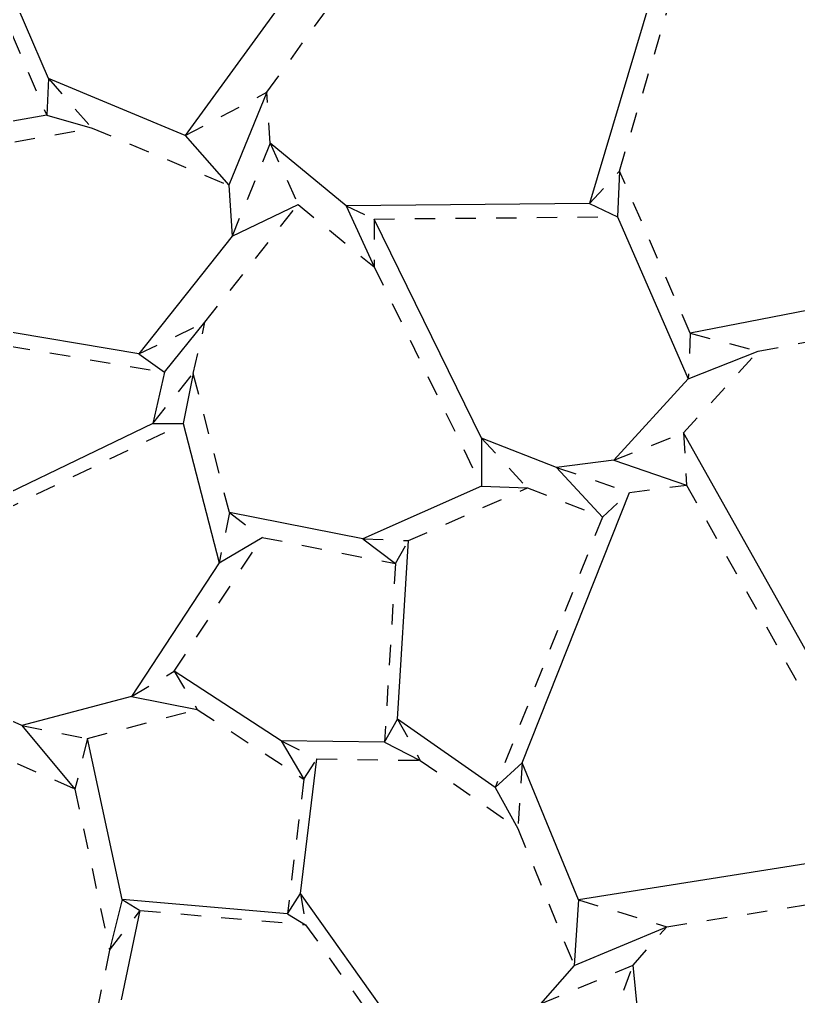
# Model space of a CAD drawing. Extents: x -8 to 221, y -288 to -9.
# Drawn here: x 135.7 to 176.2, y -153.1 to -102.3 of the extents above; entities that cross this region are included whole.
import ezdxf

# ---------------------------------------------------------------- set-up
doc = ezdxf.new("R2010")
doc.units = 0
for name, pattern in [('AI-LINETYPE-109', [2.116667, 1.058333, -1.058333]), ('AI-LINETYPE-110', [2.116667, 1.058333, -1.058333]), ('AI-LINETYPE-111', [2.116667, 1.058333, -1.058333]), ('AI-LINETYPE-112', [2.116667, 1.058333, -1.058333]), ('AI-LINETYPE-113', [2.116667, 1.058333, -1.058333]), ('AI-LINETYPE-123', [2.116667, 1.058333, -1.058333]), ('AI-LINETYPE-129', [2.116667, 1.058333, -1.058333]), ('AI-LINETYPE-130', [2.116667, 1.058333, -1.058333]), ('AI-LINETYPE-131', [2.116667, 1.058333, -1.058333]), ('AI-LINETYPE-132', [2.116667, 1.058333, -1.058333]), ('AI-LINETYPE-133', [2.116667, 1.058333, -1.058333]), ('AI-LINETYPE-134', [2.116667, 1.058333, -1.058333]), ('AI-LINETYPE-135', [2.116667, 1.058333, -1.058333]), ('AI-LINETYPE-136', [2.116667, 1.058333, -1.058333]), ('AI-LINETYPE-141', [2.116667, 1.058333, -1.058333]), ('AI-LINETYPE-142', [2.116667, 1.058333, -1.058333]), ('AI-LINETYPE-165', [2.116667, 1.058333, -1.058333]), ('AI-LINETYPE-166', [2.116667, 1.058333, -1.058333]), ('AI-LINETYPE-167', [2.116667, 1.058333, -1.058333]), ('AI-LINETYPE-168', [2.116667, 1.058333, -1.058333]), ('AI-LINETYPE-169', [2.116667, 1.058333, -1.058333]), ('AI-LINETYPE-170', [2.116667, 1.058333, -1.058333]), ('AI-LINETYPE-171', [2.116667, 1.058333, -1.058333]), ('AI-LINETYPE-172', [2.116667, 1.058333, -1.058333]), ('AI-LINETYPE-173', [2.116667, 1.058333, -1.058333]), ('AI-LINETYPE-183', [2.116667, 1.058333, -1.058333]), ('AI-LINETYPE-184', [2.116667, 1.058333, -1.058333]), ('AI-LINETYPE-215', [2.116667, 1.058333, -1.058333]), ('AI-LINETYPE-217', [2.116667, 1.058333, -1.058333]), ('AI-LINETYPE-368', [2.116667, 1.058333, -1.058333]), ('AI-LINETYPE-369', [2.116667, 1.058333, -1.058333]), ('AI-LINETYPE-399', [2.116667, 1.058333, -1.058333]), ('AI-LINETYPE-400', [2.116667, 1.058333, -1.058333]), ('AI-LINETYPE-401', [2.116667, 1.058333, -1.058333]), ('AI-LINETYPE-402', [2.116667, 1.058333, -1.058333]), ('AI-LINETYPE-405', [2.116667, 1.058333, -1.058333]), ('AI-LINETYPE-411', [2.116667, 1.058333, -1.058333]), ('AI-LINETYPE-412', [2.116667, 1.058333, -1.058333]), ('AI-LINETYPE-429', [2.116667, 1.058333, -1.058333]), ('AI-LINETYPE-432', [2.116667, 1.058333, -1.058333]), ('AI-LINETYPE-433', [2.116667, 1.058333, -1.058333]), ('AI-LINETYPE-434', [2.116667, 1.058333, -1.058333]), ('AI-LINETYPE-435', [2.116667, 1.058333, -1.058333]), ('AI-LINETYPE-44', [2.116667, 1.058333, -1.058333]), ('AI-LINETYPE-444', [2.116667, 1.058333, -1.058333]), ('AI-LINETYPE-445', [2.116667, 1.058333, -1.058333]), ('AI-LINETYPE-446', [2.116667, 1.058333, -1.058333]), ('AI-LINETYPE-454', [2.116667, 1.058333, -1.058333]), ('AI-LINETYPE-455', [2.116667, 1.058333, -1.058333]), ('AI-LINETYPE-466', [2.116667, 1.058333, -1.058333]), ('AI-LINETYPE-467', [2.116667, 1.058333, -1.058333]), ('AI-LINETYPE-468', [2.116667, 1.058333, -1.058333]), ('AI-LINETYPE-469', [2.116667, 1.058333, -1.058333]), ('AI-LINETYPE-470', [2.116667, 1.058333, -1.058333]), ('AI-LINETYPE-471', [2.116667, 1.058333, -1.058333]), ('AI-LINETYPE-478', [2.116667, 1.058333, -1.058333]), ('AI-LINETYPE-479', [2.116667, 1.058333, -1.058333]), ('AI-LINETYPE-497', [2.116667, 1.058333, -1.058333]), ('AI-LINETYPE-498', [2.116667, 1.058333, -1.058333]), ('AI-LINETYPE-499', [2.116667, 1.058333, -1.058333]), ('AI-LINETYPE-500', [2.116667, 1.058333, -1.058333]), ('AI-LINETYPE-502', [2.116667, 1.058333, -1.058333]), ('AI-LINETYPE-503', [2.116667, 1.058333, -1.058333]), ('AI-LINETYPE-543', [2.116667, 1.058333, -1.058333]), ('AI-LINETYPE-63', [2.116667, 1.058333, -1.058333]), ('AI-LINETYPE-64', [2.116667, 1.058333, -1.058333]), ('AI-LINETYPE-67', [2.116667, 1.058333, -1.058333]), ('AI-LINETYPE-68', [2.116667, 1.058333, -1.058333]), ('AI-LINETYPE-74', [2.116667, 1.058333, -1.058333]), ('AI-LINETYPE-75', [2.116667, 1.058333, -1.058333]), ('AI-LINETYPE-95', [2.116667, 1.058333, -1.058333]), ('AI-LINETYPE-97', [2.116667, 1.058333, -1.058333])]:
    doc.linetypes.add(name, pattern=pattern)
doc.layers.add('MOUNTAINLINE', color=7, linetype='CONTINUOUS')
doc.layers.add('VALLEYLINE', color=7, linetype='CONTINUOUS')

# ---------------------------------------------------------------- blocks, each defined once
blk = doc.blocks.new('BLOCK_39')
at = {"layer": 'VALLEYLINE', "color": 29}
blk.add_lwpolyline([(154.041, -94.959), (144.328, -108.32)], dxfattribs=at)
blk = doc.blocks.new('BLOCK_40')
at = {"layer": 'VALLEYLINE', "color": 29}
blk.add_lwpolyline([(144.328, -108.32), (137.216, -105.35)], dxfattribs=at)
blk = doc.blocks.new('BLOCK_41')
at = {"layer": 'VALLEYLINE', "color": 29}
blk.add_lwpolyline([(137.216, -105.35), (131.214, -91.451)], dxfattribs=at)
blk = doc.blocks.new('BLOCK_47')
at = {"layer": 'VALLEYLINE', "color": 29}
blk.add_lwpolyline([(137.127, -107.255), (131.023, -108.331)], dxfattribs=at)
blk = doc.blocks.new('BLOCK_73')
at = {"layer": 'VALLEYLINE', "color": 29}
blk.add_lwpolyline([(173.751, -83.776), (165.373, -111.85)], dxfattribs=at)
blk = doc.blocks.new('BLOCK_74')
at = {"layer": 'VALLEYLINE', "color": 29}
blk.add_lwpolyline([(165.373, -111.85), (152.71, -111.969)], dxfattribs=at)
blk = doc.blocks.new('BLOCK_75')
at = {"layer": 'VALLEYLINE', "color": 29}
blk.add_lwpolyline([(152.71, -111.969), (148.75, -108.715)], dxfattribs=at)
blk = doc.blocks.new('BLOCK_79')
at = {"layer": 'VALLEYLINE', "color": 29}
blk.add_lwpolyline([(146.596, -110.902), (146.772, -113.551)], dxfattribs=at)
blk = doc.blocks.new('BLOCK_80')
at = {"layer": 'VALLEYLINE', "color": 29}
blk.add_lwpolyline([(146.772, -113.551), (141.925, -119.683)], dxfattribs=at)
blk = doc.blocks.new('BLOCK_81')
at = {"layer": 'VALLEYLINE', "color": 29}
blk.add_lwpolyline([(141.925, -119.683), (133.875, -118.323)], dxfattribs=at)
blk = doc.blocks.new('BLOCK_85')
at = {"layer": 'VALLEYLINE', "color": 29}
blk.add_lwpolyline([(207.464, -111.434), (170.61, -118.597)], dxfattribs=at)
blk = doc.blocks.new('BLOCK_100')
at = {"layer": 'VALLEYLINE', "color": 29}
blk.add_lwpolyline([(143.257, -120.637), (142.648, -123.296)], dxfattribs=at)
blk = doc.blocks.new('BLOCK_101')
at = {"layer": 'VALLEYLINE', "color": 29}
blk.add_lwpolyline([(142.648, -123.296), (131.207, -128.816)], dxfattribs=at)
blk = doc.blocks.new('BLOCK_103')
at = {"layer": 'VALLEYLINE', "color": 29}
blk.add_lwpolyline([(166.826, -112.542), (170.509, -120.977)], dxfattribs=at)
blk = doc.blocks.new('BLOCK_104')
at = {"layer": 'VALLEYLINE', "color": 29}
blk.add_lwpolyline([(170.509, -120.977), (166.627, -125.215)], dxfattribs=at)
blk = doc.blocks.new('BLOCK_105')
at = {"layer": 'VALLEYLINE', "color": 29}
blk.add_lwpolyline([(166.627, -125.215), (163.654, -125.588)], dxfattribs=at)
blk = doc.blocks.new('BLOCK_106')
at = {"layer": 'VALLEYLINE', "color": 29}
blk.add_lwpolyline([(163.654, -125.588), (159.754, -124.072)], dxfattribs=at)
blk = doc.blocks.new('BLOCK_107')
at = {"layer": 'VALLEYLINE', "color": 29}
blk.add_lwpolyline([(159.754, -124.072), (154.162, -112.662)], dxfattribs=at)
blk = doc.blocks.new('BLOCK_112')
at = {"layer": 'VALLEYLINE', "color": 29}
blk.add_lwpolyline([(159.757, -126.566), (153.576, -129.309)], dxfattribs=at)
blk = doc.blocks.new('BLOCK_113')
at = {"layer": 'VALLEYLINE', "color": 29}
blk.add_lwpolyline([(153.576, -129.309), (146.63, -127.941)], dxfattribs=at)
blk = doc.blocks.new('BLOCK_119')
at = {"layer": 'VALLEYLINE', "color": 29}
blk.add_lwpolyline([(144.22, -123.304), (146.1, -130.552)], dxfattribs=at)
blk = doc.blocks.new('BLOCK_120')
at = {"layer": 'VALLEYLINE', "color": 29}
blk.add_lwpolyline([(146.1, -130.552), (141.53, -137.508)], dxfattribs=at)
blk = doc.blocks.new('BLOCK_121')
at = {"layer": 'VALLEYLINE', "color": 29}
blk.add_lwpolyline([(141.53, -137.508), (135.828, -139.028)], dxfattribs=at)
blk = doc.blocks.new('BLOCK_122')
at = {"layer": 'VALLEYLINE', "color": 29}
blk.add_lwpolyline([(135.828, -139.028), (132.827, -137.69)], dxfattribs=at)
blk = doc.blocks.new('BLOCK_137')
at = {"layer": 'VALLEYLINE', "color": 29}
blk.add_lwpolyline([(180.951, -142.78), (170.262, -123.785)], dxfattribs=at)
blk = doc.blocks.new('BLOCK_138')
at = {"layer": 'VALLEYLINE', "color": 29}
blk.add_lwpolyline([(154.697, -139.888), (149.317, -139.816)], dxfattribs=at)
blk = doc.blocks.new('BLOCK_139')
at = {"layer": 'VALLEYLINE', "color": 29}
blk.add_lwpolyline([(149.317, -139.816), (143.759, -136.186)], dxfattribs=at)
blk = doc.blocks.new('BLOCK_140')
at = {"layer": 'VALLEYLINE', "color": 29}
blk.add_lwpolyline([(160.456, -142.242), (155.379, -138.687)], dxfattribs=at)
blk = doc.blocks.new('BLOCK_141')
at = {"layer": 'VALLEYLINE', "color": 29}
blk.add_lwpolyline([(155.379, -138.687), (155.957, -129.396)], dxfattribs=at)
blk = doc.blocks.new('BLOCK_148')
at = {"layer": 'VALLEYLINE', "color": 29}
blk.add_lwpolyline([(181.11, -145.508), (164.794, -148.087)], dxfattribs=at)
blk = doc.blocks.new('BLOCK_149')
at = {"layer": 'VALLEYLINE', "color": 29}
blk.add_lwpolyline([(164.794, -148.087), (161.866, -140.958)], dxfattribs=at)
blk = doc.blocks.new('BLOCK_150')
at = {"layer": 'VALLEYLINE', "color": 29}
blk.add_lwpolyline([(161.866, -140.958), (167.449, -126.886)], dxfattribs=at)
blk = doc.blocks.new('BLOCK_162')
at = {"layer": 'VALLEYLINE', "color": 29}
blk.add_lwpolyline([(149.649, -148.818), (141.045, -148.08)], dxfattribs=at)
blk = doc.blocks.new('BLOCK_163')
at = {"layer": 'VALLEYLINE', "color": 29}
blk.add_lwpolyline([(141.045, -148.08), (139.247, -139.699)], dxfattribs=at)
blk = doc.blocks.new('BLOCK_164')
at = {"layer": 'VALLEYLINE', "color": 29}
blk.add_lwpolyline([(164.573, -151.517), (162.823, -153.513)], dxfattribs=at)
blk = doc.blocks.new('BLOCK_166')
at = {"layer": 'VALLEYLINE', "color": 29}
blk.add_lwpolyline([(155.061, -154.423), (150.33, -147.769)], dxfattribs=at)
blk = doc.blocks.new('BLOCK_167')
at = {"layer": 'VALLEYLINE', "color": 29}
blk.add_lwpolyline([(150.33, -147.769), (151.187, -140.76)], dxfattribs=at)
blk = doc.blocks.new('BLOCK_181')
at = {"layer": 'VALLEYLINE', "color": 29}
blk.add_lwpolyline([(141.023, -153.302), (141.992, -148.648)], dxfattribs=at)
blk = doc.blocks.new('BLOCK_213')
at = {"layer": 'VALLEYLINE', "color": 29}
blk.add_lwpolyline([(168.141, -156.594), (167.642, -151.493)], dxfattribs=at)
blk = doc.blocks.new('BLOCK_365')
at = {"layer": 'VALLEYLINE', "color": 29}
blk.add_lwpolyline([(144.328, -108.32), (146.596, -110.902)], dxfattribs=at)
blk = doc.blocks.new('BLOCK_366')
at = {"layer": 'VALLEYLINE', "color": 29}
blk.add_lwpolyline([(137.216, -105.35), (137.127, -107.255)], dxfattribs=at)
blk = doc.blocks.new('BLOCK_371')
at = {"layer": 'VALLEYLINE', "color": 29}
blk.add_lwpolyline([(137.127, -107.255), (139.484, -107.932)], dxfattribs=at)
blk = doc.blocks.new('BLOCK_395')
at = {"layer": 'VALLEYLINE', "color": 29}
blk.add_lwpolyline([(165.373, -111.85), (166.826, -112.542)], dxfattribs=at)
blk = doc.blocks.new('BLOCK_396')
at = {"layer": 'VALLEYLINE', "color": 29}
blk.add_lwpolyline([(152.71, -111.969), (154.166, -115.156)], dxfattribs=at)
blk = doc.blocks.new('BLOCK_397')
at = {"layer": 'VALLEYLINE', "color": 29}
blk.add_lwpolyline([(148.575, -106.067), (146.596, -110.902)], dxfattribs=at)
blk = doc.blocks.new('BLOCK_400')
at = {"layer": 'VALLEYLINE', "color": 29}
blk.add_lwpolyline([(146.772, -113.551), (150.206, -111.902)], dxfattribs=at)
blk = doc.blocks.new('BLOCK_401')
at = {"layer": 'VALLEYLINE', "color": 29}
blk.add_lwpolyline([(141.925, -119.683), (143.257, -120.637)], dxfattribs=at)
blk = doc.blocks.new('BLOCK_406')
at = {"layer": 'VALLEYLINE', "color": 29}
blk.add_lwpolyline([(166.927, -110.163), (166.826, -112.542)], dxfattribs=at)
blk = doc.blocks.new('BLOCK_422')
at = {"layer": 'VALLEYLINE', "color": 29}
blk.add_lwpolyline([(143.257, -120.637), (145.359, -118.034)], dxfattribs=at)
blk = doc.blocks.new('BLOCK_423')
at = {"layer": 'VALLEYLINE', "color": 29}
blk.add_lwpolyline([(142.648, -123.296), (144.22, -123.304)], dxfattribs=at)
blk = doc.blocks.new('BLOCK_425')
at = {"layer": 'VALLEYLINE', "color": 29}
blk.add_lwpolyline([(170.509, -120.977), (174.145, -119.546)], dxfattribs=at)
blk = doc.blocks.new('BLOCK_426')
at = {"layer": 'VALLEYLINE', "color": 29}
blk.add_lwpolyline([(166.627, -125.215), (170.421, -126.513)], dxfattribs=at)
blk = doc.blocks.new('BLOCK_427')
at = {"layer": 'VALLEYLINE', "color": 29}
blk.add_lwpolyline([(163.654, -125.588), (166.039, -128.17)], dxfattribs=at)
blk = doc.blocks.new('BLOCK_428')
at = {"layer": 'VALLEYLINE', "color": 29}
blk.add_lwpolyline([(159.754, -124.072), (159.757, -126.566)], dxfattribs=at)
blk = doc.blocks.new('BLOCK_437')
at = {"layer": 'VALLEYLINE', "color": 29}
blk.add_lwpolyline([(159.757, -126.566), (162.138, -126.654)], dxfattribs=at)
blk = doc.blocks.new('BLOCK_438')
at = {"layer": 'VALLEYLINE', "color": 29}
blk.add_lwpolyline([(153.576, -129.309), (155.275, -130.597)], dxfattribs=at)
blk = doc.blocks.new('BLOCK_439')
at = {"layer": 'VALLEYLINE', "color": 29}
blk.add_lwpolyline([(144.75, -120.693), (144.22, -123.304)], dxfattribs=at)
blk = doc.blocks.new('BLOCK_447')
at = {"layer": 'VALLEYLINE', "color": 29}
blk.add_lwpolyline([(146.1, -130.552), (148.33, -129.229)], dxfattribs=at)
blk = doc.blocks.new('BLOCK_448')
at = {"layer": 'VALLEYLINE', "color": 29}
blk.add_lwpolyline([(141.53, -137.508), (144.949, -138.179)], dxfattribs=at)
blk = doc.blocks.new('BLOCK_449')
at = {"layer": 'VALLEYLINE', "color": 29}
blk.add_lwpolyline([(135.828, -139.028), (138.594, -142.331)], dxfattribs=at)
blk = doc.blocks.new('BLOCK_459')
at = {"layer": 'VALLEYLINE', "color": 29}
blk.add_lwpolyline([(154.697, -139.888), (155.379, -138.687)], dxfattribs=at)
blk = doc.blocks.new('BLOCK_460')
at = {"layer": 'VALLEYLINE', "color": 29}
blk.add_lwpolyline([(154.697, -139.888), (156.566, -140.833)], dxfattribs=at)
blk = doc.blocks.new('BLOCK_461')
at = {"layer": 'VALLEYLINE', "color": 29}
blk.add_lwpolyline([(149.317, -139.816), (150.506, -141.809)], dxfattribs=at)
blk = doc.blocks.new('BLOCK_462')
at = {"layer": 'VALLEYLINE', "color": 29}
blk.add_lwpolyline([(160.456, -142.242), (161.866, -140.958)], dxfattribs=at)
blk = doc.blocks.new('BLOCK_463')
at = {"layer": 'VALLEYLINE', "color": 29}
blk.add_lwpolyline([(160.456, -142.242), (161.644, -144.388)], dxfattribs=at)
blk = doc.blocks.new('BLOCK_471')
at = {"layer": 'VALLEYLINE', "color": 29}
blk.add_lwpolyline([(164.794, -148.087), (164.573, -151.517)], dxfattribs=at)
blk = doc.blocks.new('BLOCK_489')
at = {"layer": 'VALLEYLINE', "color": 29}
blk.add_lwpolyline([(149.649, -148.818), (150.33, -147.769)], dxfattribs=at)
blk = doc.blocks.new('BLOCK_490')
at = {"layer": 'VALLEYLINE', "color": 29}
blk.add_lwpolyline([(149.649, -148.818), (150.596, -149.386)], dxfattribs=at)
blk = doc.blocks.new('BLOCK_491')
at = {"layer": 'VALLEYLINE', "color": 29}
blk.add_lwpolyline([(141.045, -148.08), (140.392, -150.712)], dxfattribs=at)
blk = doc.blocks.new('BLOCK_492')
at = {"layer": 'VALLEYLINE', "color": 29}
blk.add_lwpolyline([(164.573, -151.517), (169.391, -149.497)], dxfattribs=at)
blk = doc.blocks.new('BLOCK_669')
at = {"layer": 'MOUNTAINLINE', "color": 29, "linetype": 'AI-LINETYPE-44'}
blk.add_lwpolyline([(131.125, -93.356), (137.127, -107.255)], dxfattribs=at)
blk = doc.blocks.new('BLOCK_688')
at = {"layer": 'MOUNTAINLINE', "color": 29, "linetype": 'AI-LINETYPE-63'}
blk.add_lwpolyline([(148.75, -108.715), (148.575, -106.067)], dxfattribs=at)
blk = doc.blocks.new('BLOCK_689')
at = {"layer": 'MOUNTAINLINE', "color": 29, "linetype": 'AI-LINETYPE-64'}
blk.add_lwpolyline([(148.575, -106.067), (158.287, -92.706)], dxfattribs=at)
blk = doc.blocks.new('BLOCK_692')
at = {"layer": 'MOUNTAINLINE', "color": 29, "linetype": 'AI-LINETYPE-67'}
blk.add_lwpolyline([(133.381, -109.009), (139.484, -107.932)], dxfattribs=at)
blk = doc.blocks.new('BLOCK_693')
at = {"layer": 'MOUNTAINLINE', "color": 29, "linetype": 'AI-LINETYPE-68'}
blk.add_lwpolyline([(139.484, -107.932), (146.596, -110.902)], dxfattribs=at)
blk = doc.blocks.new('BLOCK_699')
at = {"layer": 'MOUNTAINLINE', "color": 29, "linetype": 'AI-LINETYPE-74'}
blk.add_lwpolyline([(170.61, -118.597), (166.927, -110.163)], dxfattribs=at)
blk = doc.blocks.new('BLOCK_700')
at = {"layer": 'MOUNTAINLINE', "color": 29, "linetype": 'AI-LINETYPE-75'}
blk.add_lwpolyline([(166.927, -110.163), (175.305, -82.089)], dxfattribs=at)
blk = doc.blocks.new('BLOCK_720')
at = {"layer": 'MOUNTAINLINE', "color": 29, "linetype": 'AI-LINETYPE-95'}
blk.add_lwpolyline([(135.207, -119.277), (143.257, -120.637)], dxfattribs=at)
blk = doc.blocks.new('BLOCK_722')
at = {"layer": 'MOUNTAINLINE', "color": 29, "linetype": 'AI-LINETYPE-97'}
blk.add_lwpolyline([(154.162, -112.662), (166.826, -112.542)], dxfattribs=at)
blk = doc.blocks.new('BLOCK_734')
at = {"layer": 'MOUNTAINLINE', "color": 29, "linetype": 'AI-LINETYPE-109'}
blk.add_lwpolyline([(150.206, -111.902), (154.166, -115.156)], dxfattribs=at)
blk = doc.blocks.new('BLOCK_735')
at = {"layer": 'MOUNTAINLINE', "color": 29, "linetype": 'AI-LINETYPE-110'}
blk.add_lwpolyline([(154.166, -115.156), (159.757, -126.566)], dxfattribs=at)
blk = doc.blocks.new('BLOCK_736')
at = {"layer": 'MOUNTAINLINE', "color": 29, "linetype": 'AI-LINETYPE-111'}
blk.add_lwpolyline([(146.63, -127.941), (144.75, -120.693)], dxfattribs=at)
blk = doc.blocks.new('BLOCK_737')
at = {"layer": 'MOUNTAINLINE', "color": 29, "linetype": 'AI-LINETYPE-112'}
blk.add_lwpolyline([(144.75, -120.693), (145.359, -118.034)], dxfattribs=at)
blk = doc.blocks.new('BLOCK_738')
at = {"layer": 'MOUNTAINLINE', "color": 29, "linetype": 'AI-LINETYPE-113'}
blk.add_lwpolyline([(145.359, -118.034), (150.206, -111.902)], dxfattribs=at)
blk = doc.blocks.new('BLOCK_748')
at = {"layer": 'MOUNTAINLINE', "color": 29, "linetype": 'AI-LINETYPE-123'}
blk.add_lwpolyline([(132.779, -128.823), (144.22, -123.304)], dxfattribs=at)
blk = doc.blocks.new('BLOCK_754')
at = {"layer": 'MOUNTAINLINE', "color": 29, "linetype": 'AI-LINETYPE-129'}
blk.add_lwpolyline([(174.145, -119.546), (210.998, -112.383)], dxfattribs=at)
blk = doc.blocks.new('BLOCK_755')
at = {"layer": 'MOUNTAINLINE', "color": 29, "linetype": 'AI-LINETYPE-130'}
blk.add_lwpolyline([(170.262, -123.785), (174.145, -119.546)], dxfattribs=at)
blk = doc.blocks.new('BLOCK_756')
at = {"layer": 'MOUNTAINLINE', "color": 29, "linetype": 'AI-LINETYPE-131'}
blk.add_lwpolyline([(148.33, -129.229), (155.275, -130.597)], dxfattribs=at)
blk = doc.blocks.new('BLOCK_757')
at = {"layer": 'MOUNTAINLINE', "color": 29, "linetype": 'AI-LINETYPE-132'}
blk.add_lwpolyline([(155.275, -130.597), (154.697, -139.888)], dxfattribs=at)
blk = doc.blocks.new('BLOCK_758')
at = {"layer": 'MOUNTAINLINE', "color": 29, "linetype": 'AI-LINETYPE-133'}
blk.add_lwpolyline([(143.759, -136.186), (148.33, -129.229)], dxfattribs=at)
blk = doc.blocks.new('BLOCK_759')
at = {"layer": 'MOUNTAINLINE', "color": 29, "linetype": 'AI-LINETYPE-134'}
blk.add_lwpolyline([(162.138, -126.654), (166.039, -128.17)], dxfattribs=at)
blk = doc.blocks.new('BLOCK_760')
at = {"layer": 'MOUNTAINLINE', "color": 29, "linetype": 'AI-LINETYPE-135'}
blk.add_lwpolyline([(166.039, -128.17), (160.456, -142.242)], dxfattribs=at)
blk = doc.blocks.new('BLOCK_761')
at = {"layer": 'MOUNTAINLINE', "color": 29, "linetype": 'AI-LINETYPE-136'}
blk.add_lwpolyline([(155.957, -129.396), (162.138, -126.654)], dxfattribs=at)
blk = doc.blocks.new('BLOCK_766')
at = {"layer": 'MOUNTAINLINE', "color": 29, "linetype": 'AI-LINETYPE-141'}
blk.add_lwpolyline([(167.449, -126.886), (170.421, -126.513)], dxfattribs=at)
blk = doc.blocks.new('BLOCK_767')
at = {"layer": 'MOUNTAINLINE', "color": 29, "linetype": 'AI-LINETYPE-142'}
blk.add_lwpolyline([(170.421, -126.513), (181.11, -145.508)], dxfattribs=at)
blk = doc.blocks.new('BLOCK_790')
at = {"layer": 'MOUNTAINLINE', "color": 29, "linetype": 'AI-LINETYPE-165'}
blk.add_lwpolyline([(144.949, -138.179), (150.506, -141.809)], dxfattribs=at)
blk = doc.blocks.new('BLOCK_791')
at = {"layer": 'MOUNTAINLINE', "color": 29, "linetype": 'AI-LINETYPE-166'}
blk.add_lwpolyline([(150.506, -141.809), (149.649, -148.818)], dxfattribs=at)
blk = doc.blocks.new('BLOCK_792')
at = {"layer": 'MOUNTAINLINE', "color": 29, "linetype": 'AI-LINETYPE-167'}
blk.add_lwpolyline([(139.247, -139.699), (144.949, -138.179)], dxfattribs=at)
blk = doc.blocks.new('BLOCK_793')
at = {"layer": 'MOUNTAINLINE', "color": 29, "linetype": 'AI-LINETYPE-168'}
blk.add_lwpolyline([(151.187, -140.76), (156.566, -140.833)], dxfattribs=at)
blk = doc.blocks.new('BLOCK_794')
at = {"layer": 'MOUNTAINLINE', "color": 29, "linetype": 'AI-LINETYPE-169'}
blk.add_lwpolyline([(156.566, -140.833), (161.644, -144.388)], dxfattribs=at)
blk = doc.blocks.new('BLOCK_795')
at = {"layer": 'MOUNTAINLINE', "color": 29, "linetype": 'AI-LINETYPE-170'}
blk.add_lwpolyline([(161.644, -144.388), (164.573, -151.517)], dxfattribs=at)
blk = doc.blocks.new('BLOCK_796')
at = {"layer": 'MOUNTAINLINE', "color": 29, "linetype": 'AI-LINETYPE-171'}
blk.add_lwpolyline([(135.593, -140.993), (138.594, -142.331)], dxfattribs=at)
blk = doc.blocks.new('BLOCK_797')
at = {"layer": 'MOUNTAINLINE', "color": 29, "linetype": 'AI-LINETYPE-172'}
blk.add_lwpolyline([(138.594, -142.331), (140.392, -150.712)], dxfattribs=at)
blk = doc.blocks.new('BLOCK_798')
at = {"layer": 'MOUNTAINLINE', "color": 29, "linetype": 'AI-LINETYPE-173'}
blk.add_lwpolyline([(140.392, -150.712), (139.423, -155.366)], dxfattribs=at)
blk = doc.blocks.new('BLOCK_808')
at = {"layer": 'MOUNTAINLINE', "color": 29, "linetype": 'AI-LINETYPE-183'}
blk.add_lwpolyline([(150.596, -149.386), (155.328, -156.039)], dxfattribs=at)
blk = doc.blocks.new('BLOCK_809')
at = {"layer": 'MOUNTAINLINE', "color": 29, "linetype": 'AI-LINETYPE-184'}
blk.add_lwpolyline([(141.992, -148.648), (150.596, -149.386)], dxfattribs=at)
blk = doc.blocks.new('BLOCK_840')
at = {"layer": 'MOUNTAINLINE', "color": 29, "linetype": 'AI-LINETYPE-215'}
blk.add_lwpolyline([(169.391, -149.497), (185.706, -146.917)], dxfattribs=at)
blk = doc.blocks.new('BLOCK_842')
at = {"layer": 'MOUNTAINLINE', "color": 29, "linetype": 'AI-LINETYPE-217'}
blk.add_lwpolyline([(167.642, -151.493), (169.391, -149.497)], dxfattribs=at)
blk = doc.blocks.new('BLOCK_993')
at = {"layer": 'MOUNTAINLINE', "color": 29, "linetype": 'AI-LINETYPE-368'}
blk.add_lwpolyline([(144.328, -108.32), (148.575, -106.067)], dxfattribs=at)
blk = doc.blocks.new('BLOCK_994')
at = {"layer": 'MOUNTAINLINE', "color": 29, "linetype": 'AI-LINETYPE-369'}
blk.add_lwpolyline([(137.216, -105.35), (139.484, -107.932)], dxfattribs=at)
blk = doc.blocks.new('BLOCK_1024')
at = {"layer": 'MOUNTAINLINE', "color": 29, "linetype": 'AI-LINETYPE-399'}
blk.add_lwpolyline([(165.373, -111.85), (166.927, -110.163)], dxfattribs=at)
blk = doc.blocks.new('BLOCK_1025')
at = {"layer": 'MOUNTAINLINE', "color": 29, "linetype": 'AI-LINETYPE-400'}
blk.add_lwpolyline([(152.71, -111.969), (154.162, -112.662)], dxfattribs=at)
blk = doc.blocks.new('BLOCK_1026')
at = {"layer": 'MOUNTAINLINE', "color": 29, "linetype": 'AI-LINETYPE-401'}
blk.add_lwpolyline([(148.75, -108.715), (150.206, -111.902)], dxfattribs=at)
blk = doc.blocks.new('BLOCK_1027')
at = {"layer": 'MOUNTAINLINE', "color": 29, "linetype": 'AI-LINETYPE-402'}
blk.add_lwpolyline([(148.75, -108.715), (146.772, -113.551)], dxfattribs=at)
blk = doc.blocks.new('BLOCK_1030')
at = {"layer": 'MOUNTAINLINE', "color": 29, "linetype": 'AI-LINETYPE-405'}
blk.add_lwpolyline([(141.925, -119.683), (145.359, -118.034)], dxfattribs=at)
blk = doc.blocks.new('BLOCK_1036')
at = {"layer": 'MOUNTAINLINE', "color": 29, "linetype": 'AI-LINETYPE-411'}
blk.add_lwpolyline([(170.61, -118.597), (174.145, -119.546)], dxfattribs=at)
blk = doc.blocks.new('BLOCK_1037')
at = {"layer": 'MOUNTAINLINE', "color": 29, "linetype": 'AI-LINETYPE-412'}
blk.add_lwpolyline([(170.61, -118.597), (170.509, -120.977)], dxfattribs=at)
blk = doc.blocks.new('BLOCK_1054')
at = {"layer": 'MOUNTAINLINE', "color": 29, "linetype": 'AI-LINETYPE-429'}
blk.add_lwpolyline([(142.648, -123.296), (144.75, -120.693)], dxfattribs=at)
blk = doc.blocks.new('BLOCK_1057')
at = {"layer": 'MOUNTAINLINE', "color": 29, "linetype": 'AI-LINETYPE-432'}
blk.add_lwpolyline([(166.627, -125.215), (170.262, -123.785)], dxfattribs=at)
blk = doc.blocks.new('BLOCK_1058')
at = {"layer": 'MOUNTAINLINE', "color": 29, "linetype": 'AI-LINETYPE-433'}
blk.add_lwpolyline([(163.654, -125.588), (167.449, -126.886)], dxfattribs=at)
blk = doc.blocks.new('BLOCK_1059')
at = {"layer": 'MOUNTAINLINE', "color": 29, "linetype": 'AI-LINETYPE-434'}
blk.add_lwpolyline([(159.754, -124.072), (162.138, -126.654)], dxfattribs=at)
blk = doc.blocks.new('BLOCK_1060')
at = {"layer": 'MOUNTAINLINE', "color": 29, "linetype": 'AI-LINETYPE-435'}
blk.add_lwpolyline([(154.162, -112.662), (154.166, -115.156)], dxfattribs=at)
blk = doc.blocks.new('BLOCK_1069')
at = {"layer": 'MOUNTAINLINE', "color": 29, "linetype": 'AI-LINETYPE-444'}
blk.add_lwpolyline([(153.576, -129.309), (155.957, -129.396)], dxfattribs=at)
blk = doc.blocks.new('BLOCK_1070')
at = {"layer": 'MOUNTAINLINE', "color": 29, "linetype": 'AI-LINETYPE-445'}
blk.add_lwpolyline([(146.63, -127.941), (148.33, -129.229)], dxfattribs=at)
blk = doc.blocks.new('BLOCK_1071')
at = {"layer": 'MOUNTAINLINE', "color": 29, "linetype": 'AI-LINETYPE-446'}
blk.add_lwpolyline([(146.63, -127.941), (146.1, -130.552)], dxfattribs=at)
blk = doc.blocks.new('BLOCK_1079')
at = {"layer": 'MOUNTAINLINE', "color": 29, "linetype": 'AI-LINETYPE-454'}
blk.add_lwpolyline([(141.53, -137.508), (143.759, -136.186)], dxfattribs=at)
blk = doc.blocks.new('BLOCK_1080')
at = {"layer": 'MOUNTAINLINE', "color": 29, "linetype": 'AI-LINETYPE-455'}
blk.add_lwpolyline([(135.828, -139.028), (139.247, -139.699)], dxfattribs=at)
blk = doc.blocks.new('BLOCK_1091')
at = {"layer": 'MOUNTAINLINE', "color": 29, "linetype": 'AI-LINETYPE-466'}
blk.add_lwpolyline([(170.262, -123.785), (170.421, -126.513)], dxfattribs=at)
blk = doc.blocks.new('BLOCK_1092')
at = {"layer": 'MOUNTAINLINE', "color": 29, "linetype": 'AI-LINETYPE-467'}
blk.add_lwpolyline([(155.275, -130.597), (155.957, -129.396)], dxfattribs=at)
blk = doc.blocks.new('BLOCK_1093')
at = {"layer": 'MOUNTAINLINE', "color": 29, "linetype": 'AI-LINETYPE-468'}
blk.add_lwpolyline([(149.317, -139.816), (151.187, -140.76)], dxfattribs=at)
blk = doc.blocks.new('BLOCK_1094')
at = {"layer": 'MOUNTAINLINE', "color": 29, "linetype": 'AI-LINETYPE-469'}
blk.add_lwpolyline([(143.759, -136.186), (144.949, -138.179)], dxfattribs=at)
blk = doc.blocks.new('BLOCK_1095')
at = {"layer": 'MOUNTAINLINE', "color": 29, "linetype": 'AI-LINETYPE-470'}
blk.add_lwpolyline([(166.039, -128.17), (167.449, -126.886)], dxfattribs=at)
blk = doc.blocks.new('BLOCK_1096')
at = {"layer": 'MOUNTAINLINE', "color": 29, "linetype": 'AI-LINETYPE-471'}
blk.add_lwpolyline([(155.379, -138.687), (156.566, -140.833)], dxfattribs=at)
blk = doc.blocks.new('BLOCK_1103')
at = {"layer": 'MOUNTAINLINE', "color": 29, "linetype": 'AI-LINETYPE-478'}
blk.add_lwpolyline([(164.794, -148.087), (169.391, -149.497)], dxfattribs=at)
blk = doc.blocks.new('BLOCK_1104')
at = {"layer": 'MOUNTAINLINE', "color": 29, "linetype": 'AI-LINETYPE-479'}
blk.add_lwpolyline([(161.866, -140.958), (161.644, -144.388)], dxfattribs=at)
blk = doc.blocks.new('BLOCK_1122')
at = {"layer": 'MOUNTAINLINE', "color": 29, "linetype": 'AI-LINETYPE-497'}
blk.add_lwpolyline([(150.506, -141.809), (151.187, -140.76)], dxfattribs=at)
blk = doc.blocks.new('BLOCK_1123')
at = {"layer": 'MOUNTAINLINE', "color": 29, "linetype": 'AI-LINETYPE-498'}
blk.add_lwpolyline([(141.045, -148.08), (141.992, -148.648)], dxfattribs=at)
blk = doc.blocks.new('BLOCK_1124')
at = {"layer": 'MOUNTAINLINE', "color": 29, "linetype": 'AI-LINETYPE-499'}
blk.add_lwpolyline([(139.247, -139.699), (138.594, -142.331)], dxfattribs=at)
blk = doc.blocks.new('BLOCK_1125')
at = {"layer": 'MOUNTAINLINE', "color": 29, "linetype": 'AI-LINETYPE-500'}
blk.add_lwpolyline([(162.823, -153.513), (167.642, -151.493)], dxfattribs=at)
blk = doc.blocks.new('BLOCK_1127')
at = {"layer": 'MOUNTAINLINE', "color": 29, "linetype": 'AI-LINETYPE-502'}
blk.add_lwpolyline([(150.33, -147.769), (150.596, -149.386)], dxfattribs=at)
blk = doc.blocks.new('BLOCK_1128')
at = {"layer": 'MOUNTAINLINE', "color": 29, "linetype": 'AI-LINETYPE-503'}
blk.add_lwpolyline([(140.392, -150.712), (141.992, -148.648)], dxfattribs=at)
blk = doc.blocks.new('BLOCK_1168')
at = {"layer": 'MOUNTAINLINE', "color": 29, "linetype": 'AI-LINETYPE-543'}
blk.add_lwpolyline([(166.418, -154.776), (167.642, -151.493)], dxfattribs=at)

msp = doc.modelspace()

# ---------------------------------------------------------------- block references
at = {"layer": 'MOUNTAINLINE'}
for name in ['BLOCK_700', 'BLOCK_689', 'BLOCK_669', 'BLOCK_994', 'BLOCK_993', 'BLOCK_688', 'BLOCK_692', 'BLOCK_693', 'BLOCK_1027', 'BLOCK_1026', 'BLOCK_1024', 'BLOCK_699', 'BLOCK_738', 'BLOCK_734', 'BLOCK_1025', 'BLOCK_722', 'BLOCK_1060', 'BLOCK_754', 'BLOCK_735', 'BLOCK_1030', 'BLOCK_737', 'BLOCK_1037', 'BLOCK_1036', 'BLOCK_720', 'BLOCK_755', 'BLOCK_1054', 'BLOCK_736', 'BLOCK_748', 'BLOCK_1057', 'BLOCK_1091', 'BLOCK_1059', 'BLOCK_1058', 'BLOCK_766', 'BLOCK_767', 'BLOCK_761', 'BLOCK_759', 'BLOCK_1095', 'BLOCK_1071', 'BLOCK_1070', 'BLOCK_760', 'BLOCK_758', 'BLOCK_756', 'BLOCK_1069', 'BLOCK_1092', 'BLOCK_757', 'BLOCK_1079', 'BLOCK_1094', 'BLOCK_792', 'BLOCK_790', 'BLOCK_1096', 'BLOCK_1080', 'BLOCK_1124', 'BLOCK_1093', 'BLOCK_1122', 'BLOCK_793', 'BLOCK_794', 'BLOCK_796', 'BLOCK_1104', 'BLOCK_791', 'BLOCK_797', 'BLOCK_795', 'BLOCK_840', 'BLOCK_1127', 'BLOCK_1123', 'BLOCK_1103', 'BLOCK_1128', 'BLOCK_809', 'BLOCK_808', 'BLOCK_842', 'BLOCK_798', 'BLOCK_1125', 'BLOCK_1168']:
    msp.add_blockref(name, (0, 0), dxfattribs=at)
at = {"layer": 'VALLEYLINE'}
for name in ['BLOCK_73', 'BLOCK_41', 'BLOCK_39', 'BLOCK_366', 'BLOCK_40', 'BLOCK_397', 'BLOCK_47', 'BLOCK_371', 'BLOCK_365', 'BLOCK_75', 'BLOCK_406', 'BLOCK_79', 'BLOCK_74', 'BLOCK_395', 'BLOCK_85', 'BLOCK_400', 'BLOCK_396', 'BLOCK_107', 'BLOCK_103', 'BLOCK_80', 'BLOCK_81', 'BLOCK_422', 'BLOCK_401', 'BLOCK_425', 'BLOCK_100', 'BLOCK_439', 'BLOCK_104', 'BLOCK_101', 'BLOCK_423', 'BLOCK_119', 'BLOCK_137', 'BLOCK_106', 'BLOCK_428', 'BLOCK_105', 'BLOCK_426', 'BLOCK_427', 'BLOCK_112', 'BLOCK_437', 'BLOCK_150', 'BLOCK_113', 'BLOCK_447', 'BLOCK_438', 'BLOCK_141', 'BLOCK_120', 'BLOCK_139', 'BLOCK_122', 'BLOCK_121', 'BLOCK_448', 'BLOCK_459', 'BLOCK_140', 'BLOCK_449', 'BLOCK_163', 'BLOCK_138', 'BLOCK_461', 'BLOCK_460', 'BLOCK_167', 'BLOCK_462', 'BLOCK_149', 'BLOCK_463', 'BLOCK_148', 'BLOCK_489', 'BLOCK_166', 'BLOCK_491', 'BLOCK_162', 'BLOCK_471', 'BLOCK_181', 'BLOCK_490', 'BLOCK_492', 'BLOCK_213', 'BLOCK_164']:
    msp.add_blockref(name, (0, 0), dxfattribs=at)

doc.saveas('drawing.dxf')
